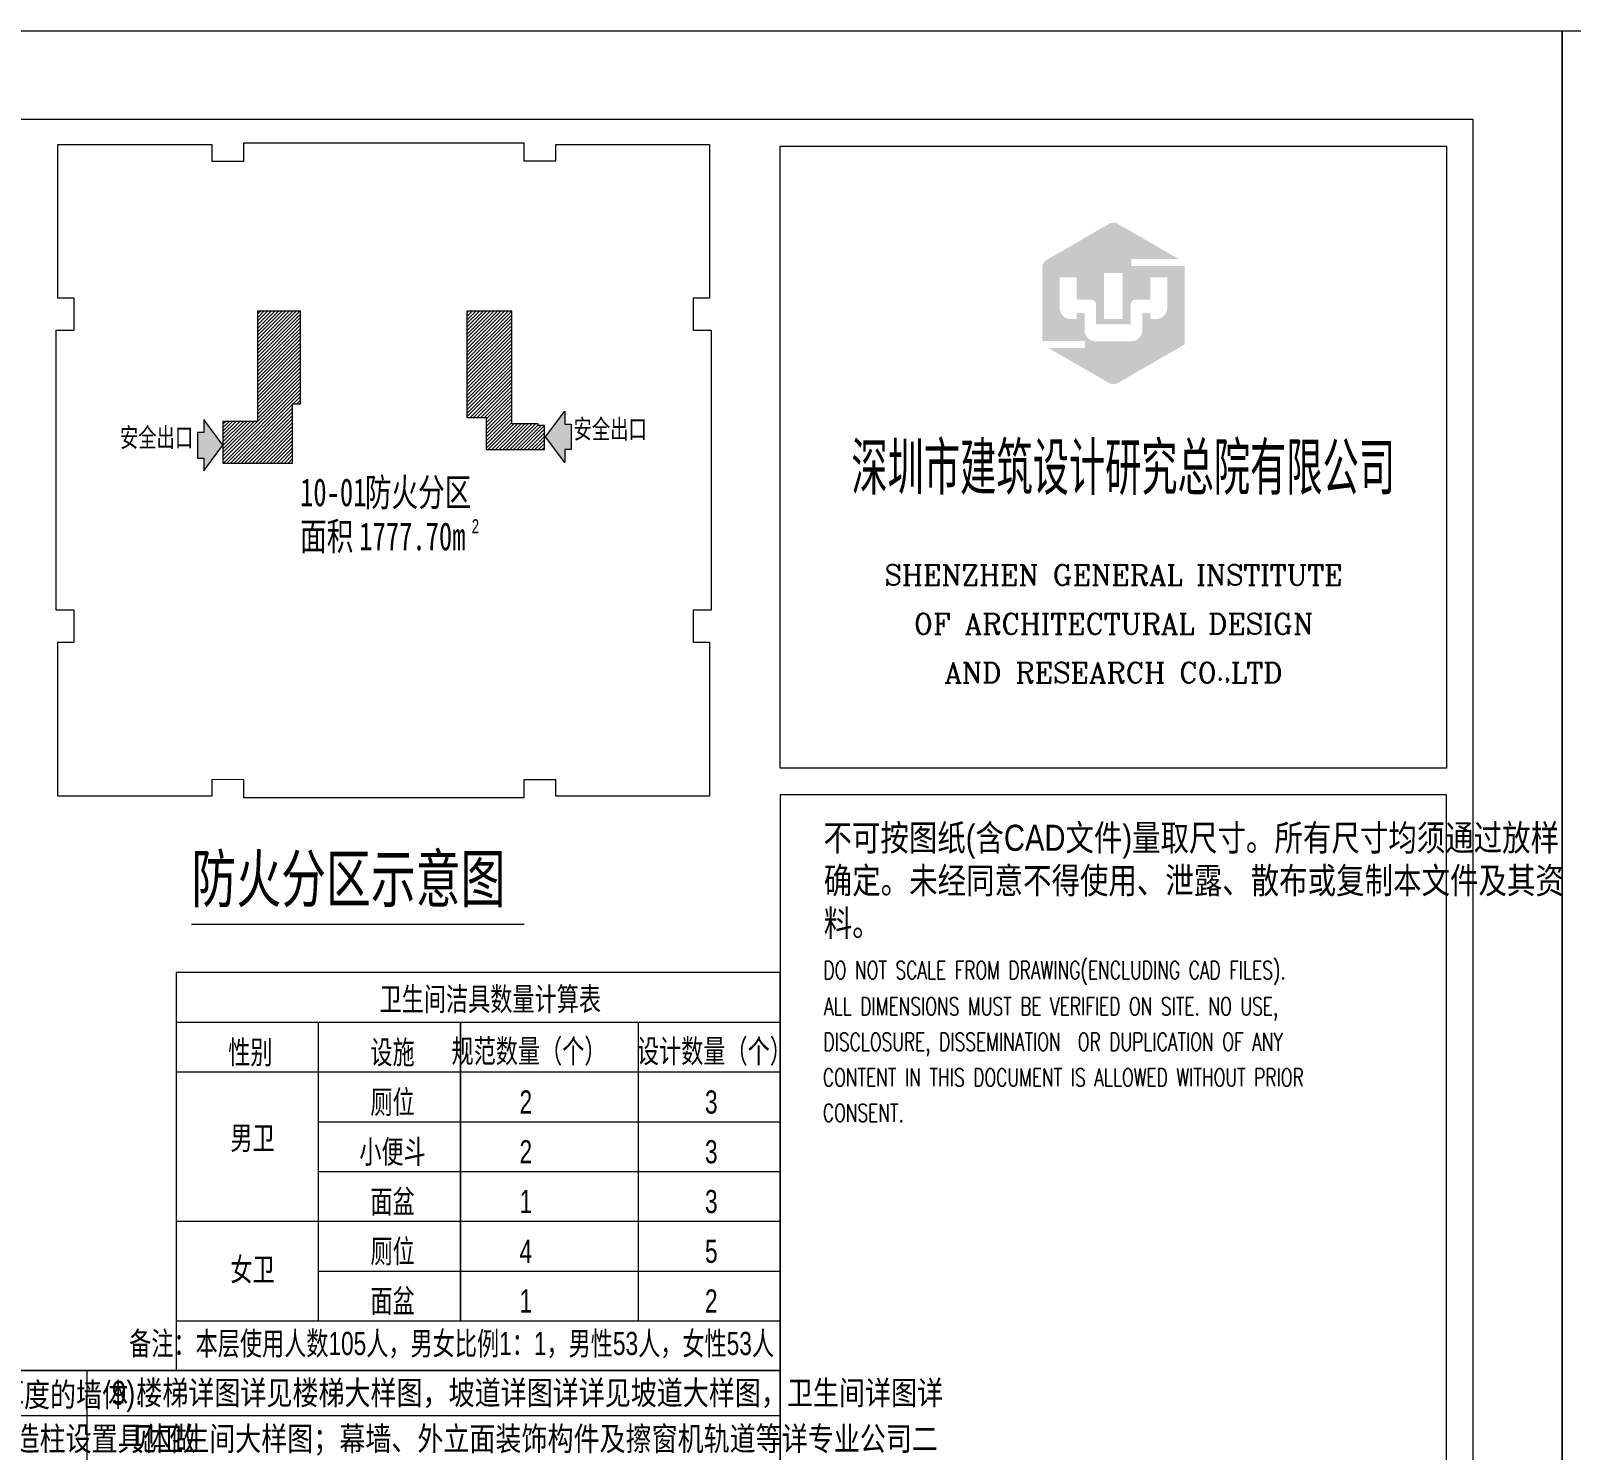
# Model space of a CAD drawing. Header units: millimetres. Extents: x 8533 to 398112, y -117646 to 105276.
# Drawn here: x 212675 to 230011, y 66629 to 82604 of the extents above; entities that cross this region are included whole.
import ezdxf

# ---------------------------------------------------------------- set-up
doc = ezdxf.new("R2010")
doc.units = ezdxf.units.MM
for name, color, linetype, lineweight in [('A-Dims-SYMB', 3, 'Continuous', 13), ('A-text-DESC', 4, 'Continuous', 13), ('A-wall-ARCH', 7, 'Continuous', 13), ('A1$0$TK', 4, 'Continuous', 13), ('A1$0$VHBoundary', 4, 'Continuous', 13), ('DIM_SYMB', 3, 'Continuous', 13), ('TK', 4, 'Continuous', 13), ('塔楼-ARC-10F-20250714_dwg', 8, 'Continuous', 13), ('塔楼-STR-10F-梁板-20250510_dwg', 8, 'Continuous', 13)]:
    doc.layers.add(name, color=color, linetype=linetype, lineweight=lineweight)
doc.styles.add('Arial', font='arial.ttf', dxfattribs={"width": 0.7, "height": 326.200771})
doc.styles.add('Arial_15', font='arial.ttf', dxfattribs={"width": 0.8, "height": 2.935807})
doc.styles.add('Arial_23', font='arial.ttf', dxfattribs={"width": 0.8, "height": 335.520793})
doc.styles.add('RomanC_1', font='romanc__.ttf', dxfattribs={"height": 2.3})
doc.styles.add('RomanC_2', font='romanc__.ttf', dxfattribs={"width": 0.7, "height": 2})
doc.styles.add('华文仿宋', font='STFANGSO.TTF', dxfattribs={"width": 0.7, "height": 1744.186047})
doc.styles.add('华文仿宋_1', font='STFANGSO.TTF', dxfattribs={"width": 0.7, "height": 872.093023})
doc.styles.add('新宋体_1', font='', dxfattribs={"width": 0.7, "height": 528.691983})
doc.styles.add('新宋体_2', font='', dxfattribs={"width": 0.7, "height": 1200})
doc.styles.add('黑体', font='simhei.ttf', dxfattribs={"width": 0.575, "height": 5.2})
doc.styles.get('新宋体_1').set_extended_font_data('NSimSun')
doc.styles.get('新宋体_2').set_extended_font_data('NSimSun')
pattern_1 = [(45, (-1288263.98, -2417683.5), (-112.2532015, 112.2532015), [])]

# ---------------------------------------------------------------- blocks, each defined once
blk = doc.blocks.new('塔楼-ARC-10F-20250714_dwg_A1$0$template_31-施工图_A1_A1_0_0000_96bfb8f6bf39ce896c2a6bb48d8e90ee-2024813-10F_ARC_46_000_')
at = {"layer": 'A1$0$TK'}
h = blk.add_hatch(color=256, dxfattribs=at)
h.paths.add_polyline_path([(790.5, 554.23), (790.76, 554.26), (791, 554.36), (798.5, 558.69), (798.5, 567.53), (792.5, 567.53), (792.51, 568.33), (797.81, 568.33), (791, 572.26), (790.76, 572.36), (790.5, 572.4), (790.24, 572.36), (790, 572.26), (783, 568.22), (782.79, 568.06), (782.63, 567.86), (782.53, 567.61), (782.5, 567.36), (782.5, 559.09), (787.3, 559.09), (787.3, 558.29), (783.19, 558.29), (790, 554.36), (790.24, 554.26)], flags=0)
h.paths.add_polyline_path([(788.5, 559.04), (788.16, 559.09), (787.87, 559.21), (787.62, 559.41), (787.42, 559.67), (787.29, 559.97), (787.25, 560.29), (787.25, 562.24), (786.35, 562.24), (786.35, 561.54), (785.7, 561.54), (785.38, 561.59), (785.07, 561.71), (784.82, 561.91), (784.62, 562.17), (784.49, 562.47), (784.45, 562.79), (784.45, 566.24), (786.35, 566.24), (786.35, 563.74), (788.05, 563.74), (788.17, 563.72), (788.29, 563.66), (788.4, 563.57), (788.48, 563.46), (788.53, 563.33), (788.55, 563.19), (788.55, 560.94), (792.45, 560.94), (792.45, 563.16), (792.46, 563.3), (792.51, 563.44), (792.59, 563.55), (792.7, 563.65), (792.82, 563.71), (792.96, 563.75), (793.75, 563.74), (794.65, 563.75), (794.65, 566.24), (796.55, 566.24), (796.55, 562.79), (796.51, 562.47), (796.38, 562.17), (796.18, 561.91), (795.93, 561.71), (795.62, 561.59), (795.3, 561.54), (794.65, 561.54), (794.65, 562.24), (793.75, 562.24), (793.75, 560.29), (793.71, 559.97), (793.58, 559.67), (793.38, 559.41), (793.13, 559.21), (792.82, 559.09), (792.5, 559.04), (790, 559.04)], flags=0)
h.paths.add_polyline_path([(789.45, 561.54), (789.45, 566.74), (791.55, 566.74), (791.55, 561.54)], flags=0)
at = {"layer": 'A1$0$TK', "flags": 128}
for points in [[(0, 594), (841, 594), (841, 0), (0, 0)], [(25, 584), (25, 10), (831, 10), (831, 584)], [(753, 581), (828, 581), (828, 511), (753, 511)], [(753, 359), (828, 359), (828, 508), (753, 508)]]:
    blk.add_lwpolyline(points, close=True, dxfattribs=at)
at = {"layer": 'A1$0$VHBoundary', "flags": 128}
blk.add_lwpolyline([(0, 594), (841, 594), (841, 0), (0, 0)], close=True, dxfattribs=at)
at = {"layer": 'A1$0$TK'}
for s, insert, char_height, width, attachment_point, line_spacing_factor, style in [('深圳市建筑设计研究总院有限公司', (791.6, 547.53), 5.2, 77.2782, 2, 0.872751, '黑体'), ('SHENZHEN GENERAL INSTITUTE', (790.5, 533.9), 2.3, 69.1392, 2, 1.125357, 'RomanC_1'), ('OF ARCHITECTURAL DESIGN', (790.5, 528.4), 2.3, 60.4419, 2, 1.125357, 'RomanC_1'), ('AND RESEARCH CO.,LTD', (790.5, 522.9), 2.3, 51.9093, 2, 1.125357, 'RomanC_1'), ('不可按图纸(含CAD文件)量取尺寸。所有尺寸均须通过放样', (757.86, 504.64), 2.9358, 111.5661, 1, 0.941778, 'Arial_15'), ('确定。未经同意不得使用、泄露、散布或复制本文件及其资', (757.9, 499.83), 2.9358, 113.7537, 1, 0.941778, 'Arial_15'), ('料。', (757.9, 495.04), 2.936, 8.7503, 1, 0.941778, 'Arial_15'), ('DO NOT SCALE FROM DRAWING(ENCLUDING CAD FILES).', (757.87, 489.27), 2, 73.4336, 1, 1.125357, 'RomanC_2'), ('ALL DIMENSIONS MUST BE VERIFIED ON SITE. NO USE,', (757.93, 485.2), 2, 73.529, 1, 1.125357, 'RomanC_2'), ('DISCLOSURE, DISSEMINATION  OR DUPLICATION OF ANY', (757.87, 481.2), 2, 73.6721, 1, 1.125357, 'RomanC_2'), ('CONTENT IN THIS DOCUMENT IS ALLOWED WITHOUT PRIOR', (757.8, 477.2), 2, 77.5371, 1, 1.125357, 'RomanC_2'), ('CONSENT.', (757.8, 473.2), 2, 12.3582, 1, 1.125357, 'RomanC_2')]:
    blk.add_mtext(s, dxfattribs=dict(at, insert=insert, char_height=char_height, width=width, attachment_point=attachment_point, line_spacing_factor=line_spacing_factor, style=style))
blk = doc.blocks.new('塔楼-ARC-10F-20250714_dwg_A1-2024814-10F_ARC_46_000_')
at = {"xscale": 100, "yscale": 100, "zscale": 100}
blk.add_blockref('塔楼-ARC-10F-20250714_dwg_A1$0$template_31-施工图_A1_A1_0_0000_96bfb8f6bf39ce896c2a6bb48d8e90ee-2024813-10F_ARC_46_000_', (78606, 14591), dxfattribs=at)
blk = doc.blocks.new('塔楼-ARC-10F-20250714_dwg_A$C24B2131A-2024826-10F_ARC_46_000_')
at = {"layer": 'A-text-DESC'}
for p, q in [((-5016, 7780), (14480, 7780)), ((4734, -3614), (4734, 7780)), ((-5016, 7147), (14480, 7147))]:
    blk.add_line(p, q, dxfattribs=at)
at = {"layer": 'A-text-DESC', "flags": 128}
blk.add_lwpolyline([(14484, -4248), (14484, 7779), (-5016, 7779), (-5016, -4248)], close=True, dxfattribs=at)
blk.add_lwpolyline([(-5016, 7779), (-5016, -3614), (14484, -3614), (14484, 7779), (-5016, 7779), (14480, 7779)], dxfattribs=at)
at = {"layer": 'A-text-DESC', "attachment_point": 1, "line_spacing_factor": 0.941778, "style": 'Arial_23'}
for s, insert, char_height, width in [('，未注明厚度的墙体', (2015, 7605), 335.5, 4499.99), ('9).', (5078, 7633), 335.5, 750), ('楼梯详图详见楼梯大样图，坡道详图详详见坡道大样图，卫生间详图详', (5425, 7633), 335.52, 15499.96), ('厚，砌体填充墙构造配筋及构造柱设置具体做', (-1061, 6988), 335.52, 9999.98), ('见卫生间大样图；幕墙、外立面装饰构件及擦窗机轨道等详专业公司二', (5352, 6988), 335.52, 15499.96)]:
    blk.add_mtext(s, dxfattribs=dict(at, insert=insert, char_height=char_height, width=width))
blk = doc.blocks.new('塔楼-ARC-10F-20250714_dwg_A$C7CD02EB2-2024827-10F_ARC_46_000_')
at = {"layer": 'TK'}
for p, q in [((3004, 2485), (11504, 2485)), ((5004, 2485), (5004, -1715)), ((9504, 2485), (9504, -1715)), ((3004, 1785), (11504, 1785)), ((5004, 1085), (11504, 1085)), ((5004, 385), (11504, 385)), ((3004, -315), (11504, -315)), ((5004, -1015), (11504, -1015)), ((3004, -1715), (11504, -1715))]:
    blk.add_line(p, q, dxfattribs=at)
at = {"layer": 'TK', "flags": 128}
blk.add_lwpolyline([(11504, -2415), (3004, -2415), (11504, -2415), (11504, 3185), (3004, 3185), (3004, -2415)], dxfattribs=at)
blk.add_lwpolyline([(7004, -1715), (7004, 2485)], close=True, dxfattribs=at)
at = {"layer": 'TK', "char_height": 326.2, "attachment_point": 2, "line_spacing_factor": 0.941778, "style": 'Arial'}
for s, insert, width in [('卫生间洁具数量计算表', (7425, 2974), 4226.61), ('性别', (4050, 2226), 845.32), ('设施', (6050, 2226), 845.32), ('规范数量（个）', (7970, 2242), 2958.62), ('设计数量（个）', (10578, 2242), 2958.62), ('厕位', (6050, 1526), 845.32), ('\\fArial|b0|i0|c134|p34|;\\W.7;2', (7925, 1526), 211.33), ('\\fArial|b0|i0|c134|p34|;\\W.7;3', (10534, 1526), 211.33), ('男卫', (4081, 1020), 845.32), ('小便斗', (6050, 826), 1267.98), ('\\fArial|b0|i0|c134|p34|;\\W.7;2', (7925, 826), 211.33), ('\\fArial|b0|i0|c134|p34|;\\W.7;3', (10534, 826), 211.33), ('面盆', (6050, 126), 845.32), ('\\fArial|b0|i0|c134|p34|;\\W.7;1', (7925, 126), 211.33), ('\\fArial|b0|i0|c134|p34|;\\W.7;3', (10534, 126), 211.33), ('厕位', (6050, -574), 845.32), ('\\fArial|b0|i0|c134|p34|;\\W.7;4', (7925, -574), 211.33), ('\\fArial|b0|i0|c134|p34|;\\W.7;5', (10534, -574), 211.33), ('女卫', (4081, -829), 845.32), ('面盆', (6050, -1274), 845.32), ('\\fArial|b0|i0|c134|p34|;\\W.7;1', (7925, -1274), 211.33), ('\\fArial|b0|i0|c134|p34|;\\W.7;2', (10534, -1274), 211.33), ('备注：本层使用人数105人，男女比例1：1，男性53人，女性53人', (6881, -1871), 12045.83)]:
    blk.add_mtext(s, dxfattribs=dict(at, insert=insert, width=width))
blk = doc.blocks.new('塔楼-ARC-10F-20250714_dwg_A$C0E936529-2024828-10F_ARC_46_000_')
at = {"layer": 'A-Dims-SYMB'}
for points in [[(50085, -11617), (50085, -10817), (50485, -10817), (50485, -9217), (50085, -9217), (50085, -8417), (48885, -10017), (49485, -10817)], [(27516, -12145), (28716, -10545), (27516, -8945), (27516, -9745), (27116, -9745), (27116, -11345), (27516, -11345), (27516, -11656)]]:
    blk.add_hatch(color=256, dxfattribs=at).paths.add_polyline_path(points, flags=0)
at = {"layer": 'A-wall-ARCH'}
h = blk.add_hatch(dxfattribs=at)
h.set_pattern_fill('FP_79', color=256, style=0, pattern_type=2)
h.set_pattern_definition(pattern_1)
h.paths.add_polyline_path([(28716, -11656), (33066, -11655), (33066, -7956), (33566, -7956), (33566, -2156), (30866, -2156), (30866, -9056), (28716, -9056), (28716, -11655)], flags=0)
h = blk.add_hatch(dxfattribs=at)
h.set_pattern_fill('FP_79', color=256, style=0, pattern_type=2)
h.set_pattern_definition(pattern_1)
h.paths.add_polyline_path([(48816, -10806), (48816, -9306), (48416, -9306), (48416, -9206), (46766, -9206), (46766, -2156), (43966, -2156), (43966, -8806), (45166, -8806), (45166, -10806), (48416, -10806)], flags=0)
at = {"layer": 'A-Dims-SYMB', "flags": 128}
blk.add_lwpolyline([(59141, 8269), (59141, -1356), (58116, -1356), (58116, -3356), (59246, -3356), (59246, -20856), (58117, -20856), (58117, -22857), (59141, -22857), (59141, -32488), (49516, -32488), (49516, -31456), (47516, -31456), (47516, -32586), (30016, -32586), (30016, -31458), (28016, -31454), (28016, -32478), (18392, -32478), (18392, -22856), (19416, -22856), (19416, -20856), (18286, -20856), (18286, -3356), (19416, -3356), (19416, -1356), (18392, -1356), (18392, 8270), (28016, 8270), (28016, 7222), (30016, 7225), (30016, 8374), (47516, 8374), (47516, 7244), (49516, 7244), (49516, 8269), (59141, 8269)], dxfattribs=at)
for points in [[(48885, -10017), (50085, -8417), (50085, -9217), (50485, -9217), (50485, -10817), (50085, -10817), (50085, -11617)], [(28716, -10545), (27516, -8945), (27516, -9745), (27116, -9745), (27116, -11345), (27516, -11345), (27516, -12145)]]:
    blk.add_lwpolyline(points, close=True, dxfattribs=at)
at = {"layer": 'A-wall-ARCH', "flags": 128}
blk.add_lwpolyline([(30866, -2156), (30866, -9056), (28716, -9056), (28716, -11656), (33066, -11656), (33066, -7956), (33566, -7956), (33566, -2156), (30866, -2156)], dxfattribs=at)
blk.add_lwpolyline([(43966, -2156), (43966, -8806), (45166, -8806), (45166, -10806), (48816, -10806), (48816, -9306), (48416, -9306), (48416, -9206), (46766, -9206), (46766, -2156)], close=True, dxfattribs=at)
at = {"layer": 'A-Dims-SYMB', "char_height": 1200, "width": 5797.09, "attachment_point": 1, "line_spacing_factor": 0.877739, "style": '新宋体_2'}
for insert in [(22272, -9457), (50631, -8929)]:
    blk.add_mtext('安全出口', dxfattribs=dict(at, insert=insert))
at = {"layer": 'A-text-DESC', "attachment_point": 1, "line_spacing_factor": 1.073544}
for s, insert, char_height, width, style in [('防火分区', (37584, -12613), 1744.2, 9037.67, '华文仿宋'), ('10-01', (33534, -12613), 1744.2, 4970.72, '华文仿宋'), ('面积', (33534, -15363), 1744.2, 4518.84, '华文仿宋'), ('1777.70m', (37234, -15363), 1744.2, 8638.95, '华文仿宋'), ('\\f华文仿宋|b0|i0|c134|p2|;\\W.7;2', (44271, -15173), 872.09, 531.63, '华文仿宋_1')]:
    blk.add_mtext(s, dxfattribs=dict(at, insert=insert, char_height=char_height, width=width, style=style))
blk = doc.blocks.new('塔楼-ARC-10F-20250714_dwg-2024558-10F_ARC_46_000_')
at = {"layer": 'DIM_SYMB'}
blk.add_line((1231395, 619211), (1235141, 619211), dxfattribs=at)
blk.add_blockref('塔楼-ARC-10F-20250714_dwg_A1-2024814-10F_ARC_46_000_', (1084115, 555274))
for name, p, xscale, yscale, zscale in [('塔楼-ARC-10F-20250714_dwg_A$C0E936529-2024828-10F_ARC_46_000_', (1226581, 626498), 0.18, 0.18, 0.18), ('塔楼-ARC-10F-20250714_dwg_A$C7CD02EB2-2024827-10F_ARC_46_000_', (1228818, 616118), 0.8, 0.8, 0.8), ('塔楼-ARC-10F-20250714_dwg_A$C24B2131A-2024826-10F_ARC_46_000_', (1226434, 607963), 0.8, 0.8, 0.8)]:
    blk.add_blockref(name, p, dxfattribs=dict(xscale=xscale, yscale=yscale, zscale=zscale))
at = {"layer": 'DIM_SYMB', "color": 7, "insert": (1231395, 619987), "char_height": 528.7, "width": 4469.25, "attachment_point": 1, "line_spacing_factor": 0.877739, "style": '新宋体_1'}
blk.add_mtext('防火分区示意图', dxfattribs=at)
blk = doc.blocks.new('塔楼-STR-10F-梁板-20250510_dwg-1682977-10F_STR_45_850_')
at = {"layer": 'A1$0$TK', "flags": 128}
blk.add_lwpolyline([(-16198, 738752), (67902, 738752), (67902, 679352), (-16198, 679352)], close=True, dxfattribs=at)
at = {"layer": 'A1$0$VHBoundary', "flags": 128}
blk.add_lwpolyline([(-16198, 738752), (67902, 738752), (67902, 679352), (-16198, 679352)], close=True, dxfattribs=at)

msp = doc.modelspace()

# ---------------------------------------------------------------- block references
at = {"layer": '塔楼-ARC-10F-20250714_dwg', "color": 7}
msp.add_blockref('塔楼-ARC-10F-20250714_dwg-2024558-10F_ARC_46_000_', (-1016912, -546660), dxfattribs=at)
at = {"layer": '塔楼-STR-10F-梁板-20250510_dwg', "color": 4}
msp.add_blockref('塔楼-STR-10F-梁板-20250510_dwg-1682977-10F_STR_45_850_', (246107, -656148), dxfattribs=at)

doc.saveas('drawing.dxf')
